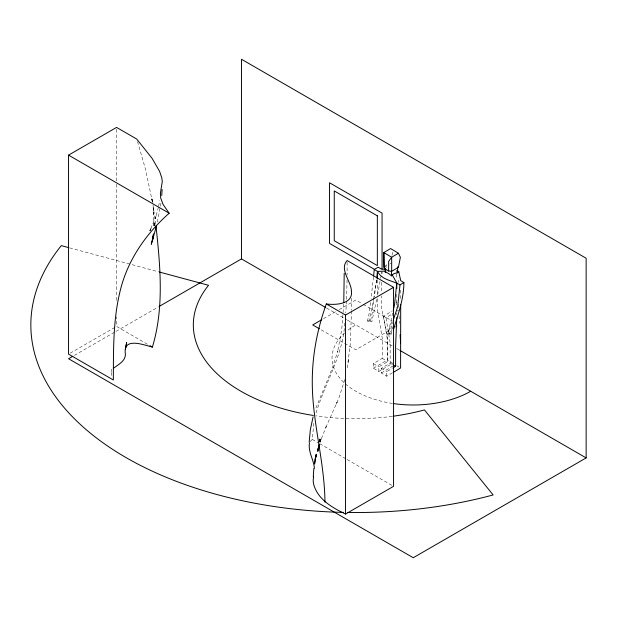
<?xml version="1.0" encoding="UTF-8"?>
<svg xmlns="http://www.w3.org/2000/svg" width="617" height="617" viewBox="0 0 617 617"><rect width="100%" height="100%" fill="white"/><g stroke="black" fill="none" stroke-linecap="round" stroke-linejoin="round"><path stroke-width="0.46" stroke-dasharray="3.08 2.31" d="M347.124 262.302L347.093 274.727M351.543 298.281L351.497 310.158M154.042 225.899L153.247 208.515L153.849 214.261L152.877 205.507M351.489 311.068L350.263 344.255L347.109 369.12M347.055 280.033L346.553 300.171M154.057 225.969L154.15 221.626L154.011 226.246M310.066 441.587L312.302 439.42L313.968 421.719M343.7 304.135L341.756 329.27L337.592 352.022L337.892 350.803L332.239 368.341L315.48 409.086M346.515 301.042L345.775 313.05M319.552 441.841L319.722 438.34L319.529 442.142M154.096 225.56L154.227 223.022L154.073 225.753M373.47 277.056L371.025 298.713M376.563 279.91L374.349 296.854M344.795 323.146C343.06 356.163 324.156 384.229 315.403 415.295M370.547 302.453L369.105 313.667L367.508 320.994L368.819 321.781L371.858 321.604L376.848 298.651M160.952 203.163L157.296 222.506M348.204 362.549L348.829 358.084M111.476 371.727L111.847 369.159M158.662 206.232L159.633 200.664M376.709 280.126L374.264 293.985L372.144 313.498L370.555 320.817L371.858 321.604M377.612 294.972L380.38 279.262M380.542 278.336L380.874 276.485M391.996 255.369L392.528 252.654L394.093 253.587M368.819 321.781L374.141 297.78M388.162 333.35L391.201 333.172L392.512 333.959L389.474 334.129L388.162 333.35L392.659 313.05M389.474 334.129L392.512 322.421M391.201 333.172L392.597 326.763M158.461 207.142L155.214 218.703L156.379 215.264L149.908 230.673M344.834 379.532L338.725 398.435L325.344 428.545L326.192 426.602L320.076 441.973M320.177 441.996L321.418 437.785L320.13 441.919M320.046 442.25L320.886 439.651L320.2 441.679M377.45 298.667L377.45 309.757L382.247 338.193L382.247 358.346L373.393 363.606L373.393 368.241L378.838 371.503L392.682 363.274L387.237 360.019L387.237 335.232L392.667 319.267M336.813 402.955L337.137 402.153L335.995 404.914M149.869 230.773L151.204 227.951L149.97 230.303M149.946 230.581L150.749 229.192L149.854 230.719M385.332 265.734L386.836 264.847M386.79 265.827L385.255 266.737L388.371 268.603M389.851 264.007L391.386 263.097M378.838 371.503L378.838 366.86L387.692 361.608L387.692 341.448L383.496 316.22L392.289 310.999M383.496 316.22L385.972 317.701L392.366 313.906M397.155 311.053L398.759 310.104M373.393 368.241L387.237 360.019M392.451 372.845L386.751 376.231L381.314 372.976L381.314 368.341L390.16 363.081L390.16 342.929L385.972 317.701M381.314 372.976L394.34 365.241M386.751 376.231L386.751 371.596L392.389 368.249M70.199 353.171L114.901 327.357M74.402 355.384L115.132 331.869M115.965 331.391L158.361 306.911M323.485 318.696L335.933 311.516M339.227 309.611L355.839 300.024L362.464 303.849M393.947 327.766L355.801 349.793L320.177 329.223M394.741 327.311L397.263 325.853M367.508 320.994L370.555 320.817M69.628 247.872L158.538 271.812M363.259 304.351L392.289 321.071M326.609 308.068L346.638 319.629M347.471 320.107L392.535 346.129M396.592 348.466L399.214 349.986M147.394 344.209L116.559 326.401L116.559 316.791M312.302 439.42L318.935 443.245M319.768 443.723L346.299 459.04M347.124 459.518L393.553 486.327M396.708 365.688L399.037 367.084M382.247 358.346L387.692 361.608M390.16 363.081L392.497 364.477M373.393 363.606L378.838 366.86M381.314 368.341L386.751 371.596M137.529 141.594L145.404 168.942L152.391 201.736M387.237 335.232L381.36 307.436L381.36 295.875M152.993 205.191L155.854 224.719M152.414 202.245L151.705 197.787L152.445 201.936M152.468 202.399L151.959 199.029L152.33 201.674M111.492 375.452L111.422 371.951A17.222 9.941 0 0 1 111.924 370.508M399.068 315.781L399.492 323.354M319.328 442.034L319.298 439.358L319.313 441.926M400.703 290.106L400.703 298.775M398.759 280.38L398.759 282.293M398.759 304.351L398.759 307.227M396.793 294.27L396.793 302.754M396.793 313.012L396.793 314.855M396.284 270.269L396.284 273.146M396.284 274.102L396.284 278.899M396.284 301.914L396.284 307.667M382.062 271.827L382.062 273.747M381.36 271.858L381.36 273.717M381.36 282.385L381.36 292.018M377.45 279.879L377.45 294.949M116.559 129.331L116.559 183.172M116.559 184.128L116.559 300.448M392.142 416.344A162.479 93.807 0 0 1 316.051 415.873M392.489 403.425A81.236 46.9 0 0 1 344.687 332.925M348.05 330.103A81.236 46.9 0 0 1 355.801 324.92"/><path stroke-width="0.93" d="M344.209 273.285L343.777 302.345M393.268 372.367L400.595 368.01L400.703 304.551M309.163 442.281L310.343 429.679L313.089 416.891M313.282 476.679L313.837 468.534M161.762 195.458L162.109 189.527M153.432 234.514L153.17 237.344L153.51 233.874M314.678 464.1L315.788 456.441M373.57 276.108L374.264 269.49L378.175 267.169L381.36 269.074L385.093 269.374M376.756 278.02L377.45 271.395L374.264 269.49M397.109 270.763L398.759 271.75L397.618 272.768L394.147 273.555L392.219 274.835L396.793 282.972L394.518 304.713L393.276 310.274M398.759 271.75L400.703 280.65L403.888 282.555L399.986 284.877L397.71 306.626L393.376 319.783M153.109 236.781L152.877 238.64L153.101 236.959M313.575 476.532L313.228 479.802A50.872 29.369 0 0 0 313.968 485.425C318.58 499.986 332.617 507.806 345.543 514.046L393.553 486.327L393.553 287.337L347.124 260.528C339.173 269.274 350.896 280.897 351.412 290.723C353.433 304.266 335.663 305.238 326.316 303.957C317.238 329.231 312.079 356.009 312.279 382.91A225.621 130.264 60 0 0 313.181 402.091C316.105 435.563 324.65 468.457 324.966 502.169M153.402 234.499L152.561 239.982L153.101 236.72M314.577 462.935L315.765 456.379M153.039 236.882L151.304 244.317L156.248 226.694M398.428 267.308L400.371 257.343L398.428 253.248L390.584 248.558L383.836 252.569L383.836 266.629L384.291 268.426L388.648 271.033L391.672 271.318L398.428 267.308L397.618 266.829M125.637 347.818L126.662 342.605L125.351 349.245M309.464 442.975C307.952 451.775 313.783 459.719 314.415 468.357M315.133 459.657L316.236 454.274L315.349 458.57L316.012 455.361M393.307 330.296C397.872 314.685 403.911 299.075 403.888 282.555M319.19 445.366L317.763 451.382L319.205 445.312M319.375 444.417L317.956 449.454L319.205 445.135M113.721 368.079C119.066 364.069 126.878 360.297 125.174 352.168C124.233 336.967 144.756 345.312 152.399 347.093C164.307 307.744 160.266 265.896 155.962 225.675M392.219 274.835L391.487 275.853A15.34 8.7 60.9 0 0 385.255 272.12L385.98 271.102L377.45 271.395L377.45 278.938M169.166 213.227C147.355 232.47 129.747 257.135 121.649 285.285C112.919 316.027 113.482 348.32 113.343 379.987L68.549 354.127L68.549 155.129L116.559 127.41L136.719 139.049L152.037 158.291L159.564 171.302L161.777 177.773L162.279 181.529L160.497 192.627L160.659 197.918L163.143 204.551L169.166 213.227L68.549 155.129M398.428 253.248L391.672 257.258L388.648 261.446L388.648 271.033M393.191 367.771L395.605 366.336L395.605 346.183L396.793 317.632M72.737 356.348L68.58 358.747L413.243 557.737L586.15 457.907L586.15 258.253L241.486 59.263L241.486 258.916L325.776 307.582M159.194 306.433L241.486 258.916M321.843 319.652L312.719 324.92L319.344 328.745M326.316 303.957L345.543 315.056L393.553 287.337M68.703 247.625L61.291 245.628A324.951 187.607 0 0 0 343.6 512.395M159.464 272.058L208.546 285.278A162.479 93.807 0 0 0 313.367 415.465M399.986 284.877C392.227 280.218 382.262 280.434 377.45 271.395M377.342 215.842L334.26 190.931L334.26 240.723L377.342 265.595L377.342 215.803M374.558 269.421L329.54 243.422L329.54 182.771L382.062 213.096L382.062 268.935M399.924 350.394L586.15 457.907M149.892 345.651L152.399 347.093M393.268 364.948L395.605 366.336M400.124 334.707L400.595 343.222M397.618 267.678L397.618 272.768M396.793 282.972L396.793 288.625M391.672 271.318L391.672 257.258L383.836 252.569L384.291 268.426M391.487 270.47L391.487 275.853M385.255 268.534L385.255 272.12M345.543 315.056L345.543 514.046M347.448 512.465A324.951 187.607 0 0 0 493.13 494.95L424.465 409.935A162.479 93.807 0 0 1 393.044 416.228M470.686 391.247A81.236 46.9 0 0 1 394.132 403.672"/></g></svg>
